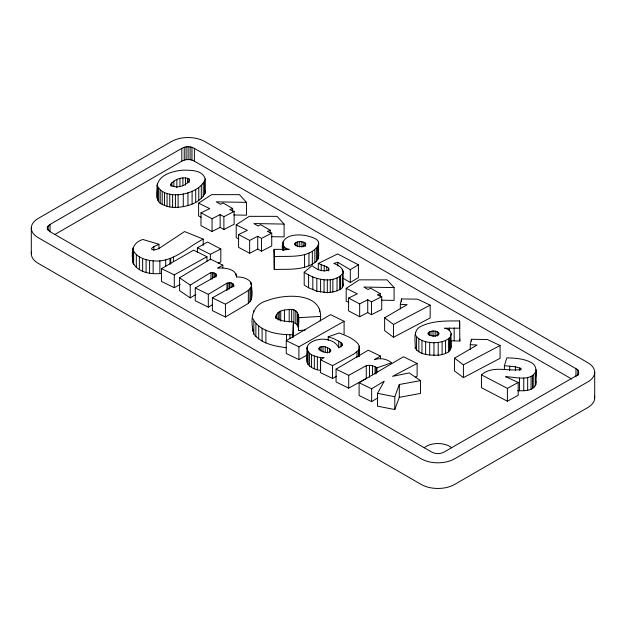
<?xml version="1.0" encoding="UTF-8"?>
<svg xmlns="http://www.w3.org/2000/svg" width="626" height="626" viewBox="0 0 626 626"><rect width="100%" height="100%" fill="white"/><g stroke="black" fill="none" stroke-linecap="round" stroke-linejoin="round"><path stroke-width="0.94" d="M328.204 340.474L328.204 336.811L333.65 338.603L340.912 342.461L342.203 343.924L342.187 345.38L338.815 347.806C333.893 337.641 318.078 336.905 309.729 343.244C308.242 344.59 307.03 346.327 306.943 348.385C307.945 353.596 305.136 359.786 308.133 364.559C311.216 368.166 316.028 369.794 320.606 370.396L320.606 357.571C315.285 356.757 307.835 354.598 306.943 348.385M320.215 321.005C325.105 292.092 285.62 293.602 268.108 300.316C251.269 304.502 249.923 319.409 253.827 334.002C261.41 343.846 274.939 346.201 286.512 347.743M292.678 337.445L293.398 321.78C287.749 321.208 281.027 321.905 276.434 317.945L275.925 316.506C277.459 309.714 286.105 309.714 291.669 309.4C301.99 310.355 297.866 323.947 298.563 330.528L305.152 330.137M293.242 337.367L293.398 321.78M205.226 178.903C200.461 194.553 164.771 202.034 157.142 185.382C159.317 174.56 172.619 171.195 182.15 170.225C189.936 170.147 202.558 169.638 205.226 178.903L205.117 193.051C199.717 203.606 186.368 206.932 175.405 207.488C170.851 207.402 166.258 206.51 162.181 204.405C154.528 201.204 157.595 191.72 157.142 185.382M205.117 193.051L204.952 190.32M161.547 273.351C151.414 274.712 137.399 272.615 132.822 262.224C131.515 251.934 131.671 242.911 142.861 239.468L158.965 244.281L158.965 248.858M132.822 262.224L133.002 247.857M157.142 198.207L157.376 183.402M517.624 390.71C523.86 390.82 532.914 391.406 535.817 384.513C534.612 377.439 539.393 366.476 530.934 362.344C523.547 358.526 515.002 358.135 506.857 357.829L504.399 365.686L504.399 369.356M535.817 384.513L536.067 369.669M282.709 243.389C282.78 246.816 286.246 248.937 289.337 249.375L274.047 249.351L274.258 269.462C288.304 269 305.12 270.878 316.592 261.105C320.895 256.144 316.85 248.835 318.634 243.013C318.611 241.448 317.445 240.227 316.302 239.288C305.989 233.115 278.413 230.963 282.733 250.314M318.344 258.076L318.634 243.013M459.844 328.188L444.562 328.212C447.504 328.658 450.712 330.505 451.158 333.681C449.992 339.409 453.834 347.633 448.435 351.929C445.407 353.995 441.792 354.825 438.2 355.2C430.445 355.271 420.132 355.372 415.32 348.244C415.445 340.755 412.464 329.699 421.525 326.052C433.364 320.543 446.878 320.919 459.633 320.95L459.844 341.014L450.916 340.818M400.335 304.314L401.501 298.931L417.495 299.165L430.156 305.128L430.156 317.953L393.496 337.289L384.63 330.63L384.63 317.812L407.166 304.651L400.335 304.314L400.335 308.892M470.251 344.683L471.417 339.292L487.411 339.535L500.072 345.497L500.072 358.315L463.412 377.658L454.539 370.991L454.539 358.174L477.082 345.02L470.251 344.683L470.251 349.261M47.404 226.909L47.404 229.218L50.033 231.69L431.627 452.003C435.461 454.194 440.36 454.194 444.186 452.003L575.967 375.921C579.59 374.661 579.59 369.935 575.967 368.667L194.373 148.354C190.539 146.163 185.64 146.163 181.814 148.354L50.033 224.437L47.404 226.909L47.404 229.656M212.37 304.721L208.317 307.147L195.281 300.77L195.281 287.952L208.317 294.322L226.964 283.171L231.01 282.795L233.396 284.134L233.623 285.722L232.864 286.387L212.386 297.82L212.386 310.645L225.438 317.022L246.261 304.619C254.68 300.629 251.832 289.368 250.815 282.271C247.473 278.03 241.73 276.888 236.597 276.919C235.939 268.531 224.28 267.685 217.715 268.077L222.825 265.119L222.825 267.873M295.049 243.287L294.815 244.242L295.441 245.173C298.399 246.973 302.859 247.223 305.582 244.899L305.817 243.913L305.167 242.974C302.225 241.182 297.726 240.9 295.049 243.287L295.049 245.118M428.317 332.688L428.059 333.65L428.693 334.581C431.65 336.42 436.126 336.655 438.857 334.3L439.108 333.329C436.76 330.199 431.181 330.293 428.317 332.688L428.317 334.519M450.391 349.777L450.391 336.952L451.158 333.681M212.386 297.82L225.438 304.205L246.261 291.794C248.952 290.104 252.168 287.459 251.542 283.891M504.399 365.686L515.394 366.82L521.153 368.495L521.043 369.536C507.952 371.617 492.568 365.068 481.449 374.849L481.449 387.674L507.396 401.211L518.187 395.272L518.187 382.447L505.605 376.68C514.916 376.86 530.05 381.977 535.817 371.688M358.628 356.437C357.423 352.235 360.686 347.962 358.322 344.12C353.471 338.345 346.037 335.614 339.19 332.969L328.204 336.811M394.795 409.545L394.795 396.72L399.294 384.513L420.5 380.6L420.5 393.425L399.294 397.33L394.795 409.545L377.533 406.18L377.533 393.355L384.247 381.14L371.641 388.801L359.097 382.713L359.097 395.53L371.641 401.626L377.947 397.792M274.047 249.351L274.258 256.637C288.469 255.619 309.377 259.211 318.344 245.251M318.282 269.884L318.282 263.476L326.772 266.817L328.611 268.163L329.033 269.869C323.266 272.474 316.459 269.587 312.077 265.565L304.205 272.271C314.714 279.712 334.174 284.642 343.181 272.952C343.431 267.803 337.93 264.947 333.775 263.429L337.774 262.317L350.31 269.704L350.31 282.522L342.782 278.093M304.205 272.271L304.205 285.096L308.587 287.772L316.85 291.207L327.32 292.647L332.86 292.021L337.038 290.832L340.56 289.157L342.383 287.545L343.181 285.769L343.118 271.105M170.906 184.099C174.771 178.926 183.019 176.227 189.044 178.942L189.662 180.022C186.618 185.883 176.595 189.029 171.008 185.218L170.906 184.099L170.906 185.93M319.049 348.197L319.659 347.266C323.259 345.622 328.024 347.054 330.653 349.856L330.262 351.718C326.709 353.588 322.03 351.937 319.323 349.285L319.049 348.197L319.049 350.028M415.218 334.55C420.234 344.644 443.271 345.294 450.391 336.952M336.694 376.226L332.539 378.487L320.434 372.587L320.434 359.762L332.539 365.662L354.136 353.901L358.628 350.02M158.965 244.281L153.855 246.621L151.742 248.225L151.578 249.187C154.059 250.799 157.47 249.25 159.794 247.966L184.56 231.55L203.223 239.116L203.223 245.533M201.173 217.23L198.606 215.962L198.606 203.145L211.604 194.631L239.461 194.655L246.495 202.378L246.495 215.195L233.819 214.976M238.772 238.944L236.213 237.669L236.213 224.851L249.203 216.338L277.06 216.361L284.102 224.085L284.102 236.902L271.418 236.683M348.768 302.444L346.201 301.176L346.201 288.351L359.191 279.845L387.056 279.869L394.09 287.584L394.09 300.41L381.414 300.183M203.223 239.116C187.166 247.254 172.69 262.99 153.135 260.854C145.459 260.197 135.795 257.2 132.822 249.406M195.915 294.447L190.234 297.913L190.234 285.096L209.71 273.21C211.924 272.044 215.446 272.6 216.565 275.017L215.54 276.512L195.281 287.952M350.31 269.704L358.385 264.798L337.649 253.929L318.282 263.476M350.31 282.522L358.385 277.615L358.385 264.798M190.234 297.913L179.568 290.605L179.568 277.787L210.5 259.156L222.825 265.119M307.28 354.911L298.907 359.629L286.246 353.479L286.246 340.654L330.551 314.635L344.097 321.302L344.097 334.12M380.522 356.108L374.364 359.66C380.232 357.602 386.79 358.909 391.641 362.712L376.93 367.877C373.878 365.647 369.95 364.778 366.257 365.678L366.257 378.495L348.713 388.136L336.06 381.985L336.06 369.16L368.268 350.184L380.522 356.108L380.522 358.855M359.097 382.713L403.504 356.75L417.112 363.456L417.112 376.273L415.414 377.165M55.096 234.335L181.814 161.172C185.64 158.981 190.539 158.981 194.373 161.172L571.741 379.051M180.155 284.431L174.294 287.686L161.524 281.465L161.524 268.648L193.567 250.15L206.948 256.715L206.948 261.3M320.434 359.762L324.213 357.587L320.606 357.571M336.06 369.16L348.713 375.318L366.257 365.678M197.393 252.395L197.393 247.818L207.55 242.012L220.814 249.023L220.814 261.848L218.2 263.163M286.246 340.654L298.907 346.812L344.097 321.302M161.524 268.648L174.294 274.861L206.948 256.715M481.449 374.849L507.396 388.386L518.187 382.447M393.496 337.289L393.496 324.471L430.156 305.128M463.412 377.658L463.412 364.833L500.072 345.497M417.112 363.456L392.572 376.336L409.224 372.94L420.5 380.6M200.985 212.832L212.065 218.701L220.141 214.561L223.889 216.682L234.132 211.439L234.132 224.257L223.889 229.499L220.141 227.387L212.065 231.518L200.985 225.65L200.985 212.832L209.726 208.646L198.606 203.145M238.584 234.539L249.664 240.407L257.74 236.268L261.488 238.389L271.731 233.146L271.731 245.963L261.488 251.206L257.74 249.093L249.664 253.225L238.584 247.356L238.584 234.539L247.333 230.352L236.213 224.851M348.58 298.046L359.66 303.907L367.736 299.776L371.484 301.889L381.727 296.654L381.727 309.471L371.484 314.714L367.736 312.593L359.66 316.733L348.58 310.864L348.58 298.046L357.321 293.86L346.201 288.351M197.393 247.818L210.375 254.281L220.814 249.023M232.637 211.252L232.637 208.505L229.758 209.679L234.132 211.439M270.236 232.958L270.236 230.211L267.357 231.393L271.731 233.146M380.225 296.466L380.225 293.719L377.353 294.893L381.727 296.654M252.693 318.352C259.579 332.257 278.664 334.949 292.678 334.699M298.563 317.711L320.215 316.427M246.495 202.378L216.267 201.846L220.516 204.295L223.052 202.973L232.637 208.505M284.102 224.085L253.866 223.552L258.115 226.002L260.659 224.679L270.236 230.211M394.09 287.584L363.863 287.06L368.111 289.509L370.647 288.187L380.225 293.719M377.533 393.355L394.795 396.72M298.563 330.528C298.884 327.21 297.248 323.689 293.899 322.672L293.899 309.854M179.568 277.787L190.234 285.096M454.539 358.174L463.412 364.833M384.63 317.812L393.496 324.471M342.61 282.717L343.181 285.769M535.449 379.7L536.067 382.486M415.218 347.367L415.32 348.244M318.634 255.838L318.532 242.137M252.458 327.124L252.693 331.17M251.542 296.708L251.621 298.352M451.158 346.507L451.182 347.023M459.789 339.198L459.844 341.014M594.7 372.298L594.7 397.94M578.596 371.14L578.596 374.802M577.829 370.068L577.829 375.561M575.967 368.667L575.967 376.915M535.551 372.47L535.551 385.287M533.767 374.833L533.767 387.658M532.53 375.733L532.53 388.558M531.075 376.453L531.075 389.27M527.671 377.439L527.671 390.256M523.766 377.924L523.766 390.749M519.846 367.877L519.846 370.623M519.463 377.994L519.463 390.82M515.394 366.82L515.394 370.482M509.705 366.061L509.705 370.639M507.396 388.386L507.396 401.211M471.417 339.292L471.417 341.123M459.633 320.95L459.633 327.359M454.179 327.969L454.179 340.794M449.554 338.103L449.554 350.928M449.288 328.008L449.288 330.755M448.435 339.104L448.435 351.929M445.587 340.7L445.587 353.526M442.12 341.788L442.12 354.606M438.458 332.383L438.458 335.129M438.2 342.383L438.2 355.2M437.089 331.608L437.089 336.185M435.187 331.123L435.187 336.616M433.959 342.508L433.959 355.325M433.035 330.998L433.035 336.491M431.001 331.256L431.001 335.833M429.679 342.211L429.679 355.028M429.342 331.835L429.342 335.497M425.633 341.522L425.633 354.339M421.963 340.474L421.963 353.291M418.841 339.073L418.841 351.89M416.533 337.375L416.533 350.192M415.507 332.312L415.507 334.143M401.501 298.931L401.501 301.677M399.294 384.513L399.294 397.33M376.93 367.877L376.93 372.454M376.156 367.36L376.156 373.769M375.044 366.719L375.044 374.043M372.493 365.686L372.493 374.841M371.641 388.801L371.641 401.626M371.484 301.889L371.484 314.714M369.489 365.279L369.489 377.181M367.736 299.776L367.736 312.593M359.66 303.907L359.66 316.733M359.332 348.04L359.332 356.28M359.214 346.068L359.214 356.139M356.953 351.984L356.953 357.485M348.713 375.318L348.713 388.136M342.352 269.29L342.352 271.128M342.383 274.72L342.383 287.545M342.203 343.924L342.203 345.755M340.912 342.461L340.912 347.039M340.56 276.34L340.56 289.157M339.644 276.864L339.644 289.689M338.705 340.943L338.705 347.36M337.774 262.317L337.774 265.987M337.038 278.007L337.038 290.832M332.86 279.196L332.86 292.021M332.539 365.662L332.539 378.487M330.653 349.856L330.653 351.687M330.262 279.619L330.262 292.444M329.597 348.713L329.597 352.375M328.611 268.163L328.611 270.909M327.429 347.587L327.429 353.08M327.32 279.822L327.32 292.647M326.772 266.817L326.772 270.479M325.246 346.859L325.246 352.352M324.213 265.479L324.213 270.98M324.072 279.736L324.072 292.561M323.016 346.538L323.016 352.039M321.24 264.313L321.24 270.729M321.052 346.663L321.052 351.241M320.59 279.282L320.59 292.107M319.659 347.266L319.659 350.012M319.581 309.064L319.581 311.818M317.703 246.714L317.703 259.532M317.351 357.023L317.351 369.849M316.85 278.382L316.85 291.207M316.592 248.279L316.592 261.105M314.855 249.907L314.855 262.724M314.33 356.006L314.33 368.824M312.828 276.966L312.828 289.783M312.343 251.527L312.343 264.352M311.552 354.637L311.552 367.454M309.588 353.267L309.588 366.093M308.947 253.053L308.947 265.878M308.587 274.947L308.587 287.772M308.133 351.734L308.133 364.559M307.249 346.655L307.249 348.486M307.241 350.09L307.241 362.908M305.167 242.974L305.167 246.636M304.557 254.391L304.557 267.208M303.813 242.207L303.813 246.785M301.92 241.722L301.92 247.223M299.768 241.597L299.768 247.098M298.907 346.812L298.907 359.629M298.344 314.588L298.344 327.406M297.71 241.847L297.71 246.425M297.366 312.335L297.366 325.16M296.051 242.426L296.051 246.088M295.816 310.809L295.816 323.634M291.669 309.4L291.669 322.218M289.916 334.98L289.916 338.643M289.204 309.385L289.204 322.21M286.512 334.926L286.512 340.419M286.004 248.295L286.004 250.126M284.431 310.097L284.431 321.083M284.024 246.769L284.024 250.431M283.195 241.276L283.195 250.431M283.046 245.165L283.046 249.751M280.738 311.138L280.738 321.208M279.235 311.678L279.235 319.925M278.046 312.656L278.046 319.988M276.238 315.05L276.238 318.712M275.925 316.506L275.925 318.344M274.258 256.637L274.258 269.462M265.901 330.043L265.901 342.868M262.083 328.22L262.083 341.045M261.488 238.389L261.488 251.206M258.702 326.138L258.702 338.956M257.74 236.268L257.74 249.093M255.885 323.783L255.885 336.6M253.827 321.185L253.827 334.002M253.64 310.684L253.64 312.515M251.089 287.17L251.089 299.987M250.815 282.271L250.815 284.11M249.985 288.782L249.985 301.607M249.664 240.407L249.664 253.225M248.358 290.339L248.358 303.156M236.573 275.182L236.573 277.013M235.932 273.617L235.932 275.448M233.803 284.94L233.803 286.771M233.396 284.134L233.396 285.965M232.41 283.367L232.41 287.029M231.01 282.795L231.01 287.373M229.468 282.631L229.468 289.04M228.036 282.78L228.036 289.189M226.964 283.171L226.964 290.495M225.438 304.205L225.438 317.022M223.889 216.682L223.889 229.499M220.141 214.561L220.141 227.387M216.126 274.165L216.126 276.911M215.094 273.366L215.094 277.036M213.904 272.873L213.904 277.459M212.457 272.615L212.457 279.024M212.065 218.701L212.065 231.518M210.978 272.693L210.978 279.102M210.375 254.281L210.375 259.782M208.317 294.322L208.317 307.147M204.663 181.391L204.663 194.216M203.262 183.457L203.262 196.282M201.29 185.578L201.29 198.395M198.771 187.636L198.771 200.461M195.711 189.545L195.711 202.362M194.373 148.354L194.373 161.172M192.104 191.251L192.104 204.068M191.947 147.282L191.947 160.099M190.085 146.836L190.085 159.661M189.044 178.942L189.044 182.604M188.09 146.687L188.09 159.505M187.964 192.714L187.964 205.539M187.573 178.199L187.573 182.776M186.094 146.836L186.094 159.661M185.484 177.847L185.484 185.171M184.232 147.282L184.232 160.099M183.285 193.857L183.285 206.674M182.902 177.917L182.902 185.241M181.814 148.354L181.814 161.172M179.928 178.433L179.928 186.673M178.097 194.569L178.097 207.386M176.837 179.466L176.837 187.714M175.405 194.663L175.405 207.488M174.294 274.861L174.294 287.686M173.887 181.078L173.887 186.571M173.402 257.012L173.402 261.59M172.596 194.522L172.596 207.339M171.79 182.714L171.79 186.376M170.71 258.405L170.71 263.898M170.069 258.71L170.069 264.203M169.771 194.138L169.771 206.956M167.056 193.512L167.056 206.33M165.71 259.907L165.71 266.324M164.505 192.659L164.505 205.477M162.181 191.587L162.181 204.405M160.193 190.312L160.193 203.137M159.88 260.776L159.88 273.593M158.644 188.849L158.644 201.666M157.603 187.197L157.603 200.023M153.855 246.621L153.855 250.283M153.135 260.854L153.135 273.679M149.591 260.463L149.591 273.28M146.077 259.673L146.077 272.49M142.65 258.444L142.65 271.261M139.363 256.754L139.363 269.571M136.319 254.516L136.319 267.333M133.643 251.652L133.643 264.477M133.111 250.611L133.111 263.436M50.033 224.437L50.033 231.761M48.171 225.837L48.171 230.415M31.3 228.06L31.3 253.702M594.497 396.164A23.553 13.6 0 0 1 587.798 407.549L454.562 484.477A23.553 13.6 0 0 1 421.259 484.477L38.202 263.319A23.553 13.6 0 0 1 31.503 251.934M424.185 447.786A16.487 9.515 0 0 1 451.612 447.77M171.438 141.523L38.202 218.451A23.553 13.6 0 0 0 38.202 237.677L421.259 458.835A23.553 13.6 0 0 0 454.562 458.835L587.798 381.907A23.553 13.6 0 0 0 587.798 362.681L204.741 141.523A23.553 13.6 0 0 0 171.438 141.523"/></g></svg>
